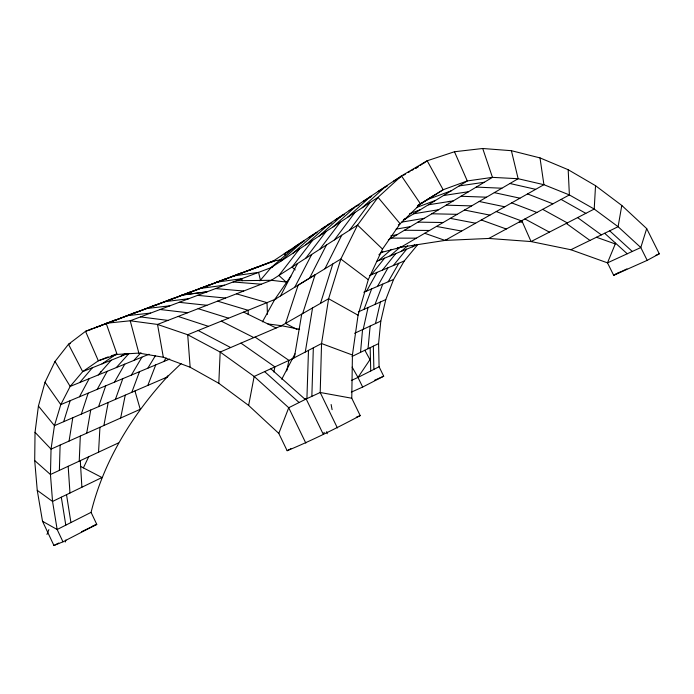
<?xml version="1.0" encoding="UTF-8"?>
<svg xmlns="http://www.w3.org/2000/svg" width="694" height="694" viewBox="0 0 694 694"><rect width="100%" height="100%" fill="white"/><g stroke="black" fill="none" stroke-linecap="round" stroke-linejoin="round"><path stroke-width="1.04" d="M168.217 375.445L167.002 377.137C131.791 415.654 103.606 461.328 91.079 512.363L96.77 524.378L62.972 541.823L53.941 545.501L42.516 521.281L37.25 490.346L34.7 460.556L35.038 432.31L38.422 406.042L45.032 382.238L55.017 361.453L68.489 344.267L85.527 331.324L273.289 261.039L281.712 259.643M62.972 541.823L57.16 529.513L52.544 501.441L50.454 474.514L51.044 449.122L54.444 425.665L60.786 404.602L70.172 386.419L82.681 371.628L98.34 360.793L117.104 354.434L138.852 353.099L163.324 357.245L190.147 367.247L218.81 383.305L248.634 405.443L278.806 433.42L287.143 450.71C312.127 440.343 336.33 428.302 360.212 415.611L351.771 398.235L352.422 355.016L358.069 315.215L368.271 279.682L382.498 249.068L400.143 223.763L420.564 203.984L443.145 189.74L467.296 180.943L492.454 177.36L518.14 178.722L543.914 184.699L569.384 194.927L594.211 209.05L618.102 226.712L640.805 247.541L647.198 260.354L659.3 253.804L646.687 228.586L621.789 205.45L595.539 185.697L568.178 169.709L540.01 157.902L511.391 150.693L482.72 148.499L454.466 151.743L427.174 160.774L401.47 175.912L271.666 262.115M59.372 470.376L60.118 445.071M311.849 396.352L313.332 347.841M306.913 398.634L308.483 350.375M79.229 461.154L80.313 436.049M218.81 383.305L220.172 352.049L281.504 325.712L299.582 329.286M98.548 452.184L99.945 427.278M595.539 185.697L594.211 209.05L531.057 241.564L488.819 238.45L445.062 240.41L397.454 247.741M360.533 352.344L362.563 329.581M368.028 348.718L370.136 326.067M351.311 392.127L362.667 387.061L383.695 376.209L379.089 366.762L378.586 343.608L380.798 321.114L385.777 299.608L393.593 279.439L404.238 260.996L417.701 244.652L376.668 261.386M69.07 441.063L72.792 417.753M305.282 352.04L312.552 307.928M294.308 357.774L301.717 314.139M86.698 433.195L90.723 410.024M621.789 205.45L618.102 226.712L570.884 249.736L531.057 241.564L521.784 220.64M103.892 425.517L108.203 402.485M248.634 405.443L254.16 376.443L292.885 358.572M120.661 418.022L125.25 395.138M273.844 372.001L274.885 366.874L240.948 343.122M286.7 370.943L288.947 360.386L255.054 337.067M363.231 329.268L368.054 307.52M375.489 323.578L380.425 301.994M63.675 421.683L70.181 400.672M646.687 228.586L640.805 247.541L607.484 262.853L570.884 249.736M320.498 303.382L332.808 263.946M65.253 542.04L65.904 540.001M302.653 313.601L315.102 274.781L298.151 285.156L285.572 323.378L296.98 329.494M81.354 414.058L88.173 393.151M98.591 406.632L105.705 385.821M115.412 399.38L122.795 378.672M131.817 392.31L139.468 371.698M364.012 309.333L371.628 288.912M375.02 304.414L382.741 284.124M147.831 385.404L155.734 364.905M278.806 433.42L288.73 407.725L306.175 398.972L323.048 433.828L324.289 432.362M46.966 534.467L48.875 529.617M615.587 243.186L607.484 262.853L613.669 275.284L647.198 260.354M83.393 467.877L88.676 456.765M324.922 268.769L341.726 235.223M281.755 379.236L294.976 353.819M309.567 278.173L326.432 245.017M294.776 287.229L311.701 254.455M280.523 295.948L297.483 263.555M79.454 396.795L89.179 378.664M262.436 321.86L274.72 299.504L290.907 276.125M97.203 389.369L107.223 371.299M366.597 291.081L377.033 272.369M377.501 286.379L388.024 267.771M114.501 382.142L124.807 364.133M388.198 281.773L398.798 263.269M131.374 375.09L141.94 357.141M147.822 368.21L155.395 355.692M163.879 361.496L166.083 357.931M351.338 380.486L357.983 377.432L370.44 358.954M349.568 230.208L370.049 202.57M334.404 239.916L354.92 212.52M319.778 249.276L340.312 222.123M305.672 258.315L326.197 231.397M312.569 240.358L292.053 267.043L295.193 269.94M299.383 249.025L278.893 275.466L285.867 281.868M371.325 274.755L384.571 258.159M382.429 270.113L395.754 253.605M393.307 265.559L406.701 249.137M298.724 244.8L299.6 243.759M259.877 280.844L271.016 267.676L296.407 245.685M79.741 382.515L92.415 367.733M98.253 374.96L111.24 360.186M116.288 367.603L128.85 353.619M133.847 360.438L140.969 352.673M165.163 378.23L167.002 377.137L181.082 363.621M362.225 207.714L385.682 186.391M347.373 217.474L370.813 196.272M333.033 226.903L356.447 205.814M319.179 236.012L342.55 215.036M305.785 244.817L329.112 223.971M292.825 253.336L316.1 232.611M280.289 261.577L303.495 240.983M378.889 254.793L382.871 251.271M378.62 260.588L391.425 249.363M390.054 255.921L400.499 246.838M401.253 251.358L407.708 245.789M412.227 246.882L414.656 244.8M247.116 271.111L247.723 270.643M102.009 363.882L116.193 354.192M120.799 356.343L125.076 353.463M415.585 168.451L418.387 166.595M420.087 165.476L427.174 160.774L443.145 189.74L417.909 205.372M271.016 267.676L378.022 197.33L401.47 175.912L420.564 203.984L417.857 205.658M270.773 280.662L357.557 225.09L378.022 197.33L400.143 223.763L398.339 224.865M417.875 205.589L435.034 194.771M90.029 329.85L91.669 328.835M403.257 220.189L467.296 180.943L454.466 151.743M274.72 299.504L340.841 259.027L357.557 225.09L382.498 249.068M388.345 239.916L492.454 177.36L482.72 148.499M290.803 249.849L284.288 253.735L285.494 255.461M292.668 248.738L295.453 247.073M156.74 304.787L157.521 304.328M321.903 228.751L331.888 222.817M308.96 237.348L317.106 232.499M296.433 245.667L304.536 240.835M349.099 210.69L354.573 207.445M356.395 206.37L359.136 204.747M335.271 219.868L344.38 214.472M378.187 191.37L383.678 188.126M385.517 187.042L387.347 185.966M363.387 201.199L371.62 196.333M393.498 181.195L401.765 176.328M403.596 175.252L405.435 174.168M408.185 172.546L410.024 171.461M411.854 170.386L413.693 169.301M415.533 168.217L418.282 166.595M381.119 252.529L400.646 247.35L518.14 178.722L511.391 150.693M280.983 326.007L328.609 298.732L340.841 259.027L368.271 279.682M424.737 233.279L445.062 240.41L543.914 184.699L540.01 157.902M119.862 318.693L120.617 318.268M191.943 291.671L192.602 291.307M110.207 322.58L111.083 322.094M488.819 238.45L569.384 194.927L568.178 169.709M208.2 285.746L209.744 284.913M287.143 450.71L290.925 448.68M619.386 272.213L613.669 275.284L626.934 268.89M291.957 358.998L321.548 343.547L352.422 355.016M53.941 545.501L58.721 543.029M91.079 512.363L57.16 529.513L42.516 521.281M352.153 367.135L357.983 377.432L379.089 366.762M100.413 325.842L101.515 325.304M352.075 356.438L378.586 343.608M81.571 531.699L96.77 524.378L92.762 526.026M118.422 442.954L50.454 474.514L34.7 460.556M354.556 333.302L380.798 321.114M423.279 163.151L424.338 162.656M304.987 399.527L320.203 392.492L351.771 398.235M311.32 236.064L312.899 235.353M358.321 311.875L385.777 299.608M374.448 380.338L383.695 376.209M655.474 255.513L659.3 253.804M225.498 279.17L226.426 278.754M167.002 377.137L54.444 425.665L38.422 406.042M363.812 292.278L393.593 279.439M169.752 359.041L60.786 404.602L45.032 382.238M369.434 275.544L404.238 260.996M445.062 240.41L447.057 239.586M356.282 417.233L360.212 415.611M149.063 354.235L70.172 386.419L55.017 361.453M322.268 233.878L323.066 233.557M275.952 299.01L187.71 334.742L157.529 324.436L130.212 320.784L106.139 323.274L117.104 354.434M400.646 247.35L402.65 246.543M127.627 353.61L82.681 371.628L68.489 344.267L70.45 343.53M108.151 356.889L98.34 360.793L85.527 331.324L274.807 260.797M95.512 327.603L116.28 319.5M114.814 320.411L135.877 312.205M133.569 313.419L154.909 305.117M152.81 306.236L173.413 298.229M169.588 300.008L191.397 291.532M187.874 293.172L208.894 285.017M204.713 286.9L225.914 278.676M220.102 281.183L242.484 272.508M287.333 282.163L271.354 280.289L157.529 324.436L163.324 357.245M236.073 275.232L258.61 266.505M249.788 270.113L273.289 261.039M403.908 219.321L405.903 218.567M272.603 267.077L130.212 320.784L138.852 353.099M409.495 213.761L420.495 209.623M416.521 207.471L435.572 200.384M427.053 199.707L451.169 190.824M200.618 288.444L201.321 288.192M323.916 227.268L324.896 226.912M111.213 355.849L116.184 354.157M100.387 372.088L101.471 371.741M216.407 282.51L217.031 282.319M448.315 201.746L449.912 201.312M232.36 276.533L233.644 276.221M390.869 235.795L397.037 234.693M396.04 229.141L410.466 226.626M237.643 274.243L239.248 273.965M401.557 222.149L424.32 218.298M413.685 213.795L438.608 209.718M428.345 204.808L453.347 200.861M443.501 195.526L468.571 191.709M459.159 185.923L484.299 182.262M233.132 275.995L258.576 272.369L260.502 280.515M216.519 282.172L241.824 278.684L242.319 280.749M199.456 288.531L224.613 285.173M163.888 301.777L188.681 298.724M145.35 308.674L169.926 305.802M126.273 315.779L150.615 313.081M236.359 280.74L271.354 280.289M391.347 238.111L416.365 238.172M404.446 230.243L429.569 230.46M417.935 222.132L443.171 222.514M431.85 213.778L457.181 214.325M446.19 205.164L471.625 205.892M460.99 196.263L486.52 197.191M476.275 187.085L501.883 188.221M306.175 398.972L304.631 398.885L305.256 399.44L270.799 368.766M519.277 221.993L522.487 222.227M233.097 281.972L261.248 284.21M215.626 288.565L243.663 291.029M197.651 295.349L225.567 298.047M179.147 302.324L206.925 305.282M160.106 309.507L187.718 312.725M140.492 316.906L167.922 320.411M267.875 323.951L281.504 325.712M436.465 226.435L461.649 231.067M450.276 218.358L475.581 223.208M464.512 210.048L489.929 215.123M479.19 201.477L504.712 206.795M494.328 192.637L519.953 198.198M509.943 183.511L535.664 189.341M236.437 293.84L266.99 302.636L267.468 314.365M217.595 301.144L248.088 310.287L248.305 314.608M198.172 308.674L228.586 318.19M178.141 316.447L208.443 326.345M596.484 237.253L615.274 243.95M481.315 219.981L506.299 229.011M496.253 211.557L521.368 220.874M511.66 202.874L536.896 212.477M527.553 193.921L552.91 203.828M243.629 312.1L276.16 328.01M221.308 321.14L253.831 337.596M80.634 466.446L101.949 477.524L52.544 501.441L37.25 490.346M198.163 330.509L230.642 347.547M524.924 218.948L549.379 232.126M542.682 209.354L567.293 222.904M358.069 315.215L328.609 298.732L321.548 343.547L320.203 392.492L337.397 427.955M561.082 199.412L585.84 213.362M566.313 223.407L589.961 240.436M577.608 217.595L601.351 234.876M264.614 371.62L299.114 402.52M604.665 233.262L627.237 253.778M609.662 230.824L632.286 251.454M35.038 432.31L51.044 449.122L140.231 409.287L134.957 390.956M364.862 350.253L369.971 359.648M357.983 377.432L362.667 387.061M305.828 443.119L288.73 407.725L254.16 376.443L220.172 352.049L187.71 334.742L190.147 367.247M326.683 431.642L327.247 433.724M331.125 404.515L332.105 409.668M61.306 497.19L65.791 525.15M66.52 494.675L70.927 522.556M68.177 466.29L69.973 493M80.287 460.66L81.892 487.231M370.154 347.685L370.743 370.978M373.329 346.15L373.893 369.39M206.899 291.853L181.915 295.063L206.899 291.853"/></g></svg>
